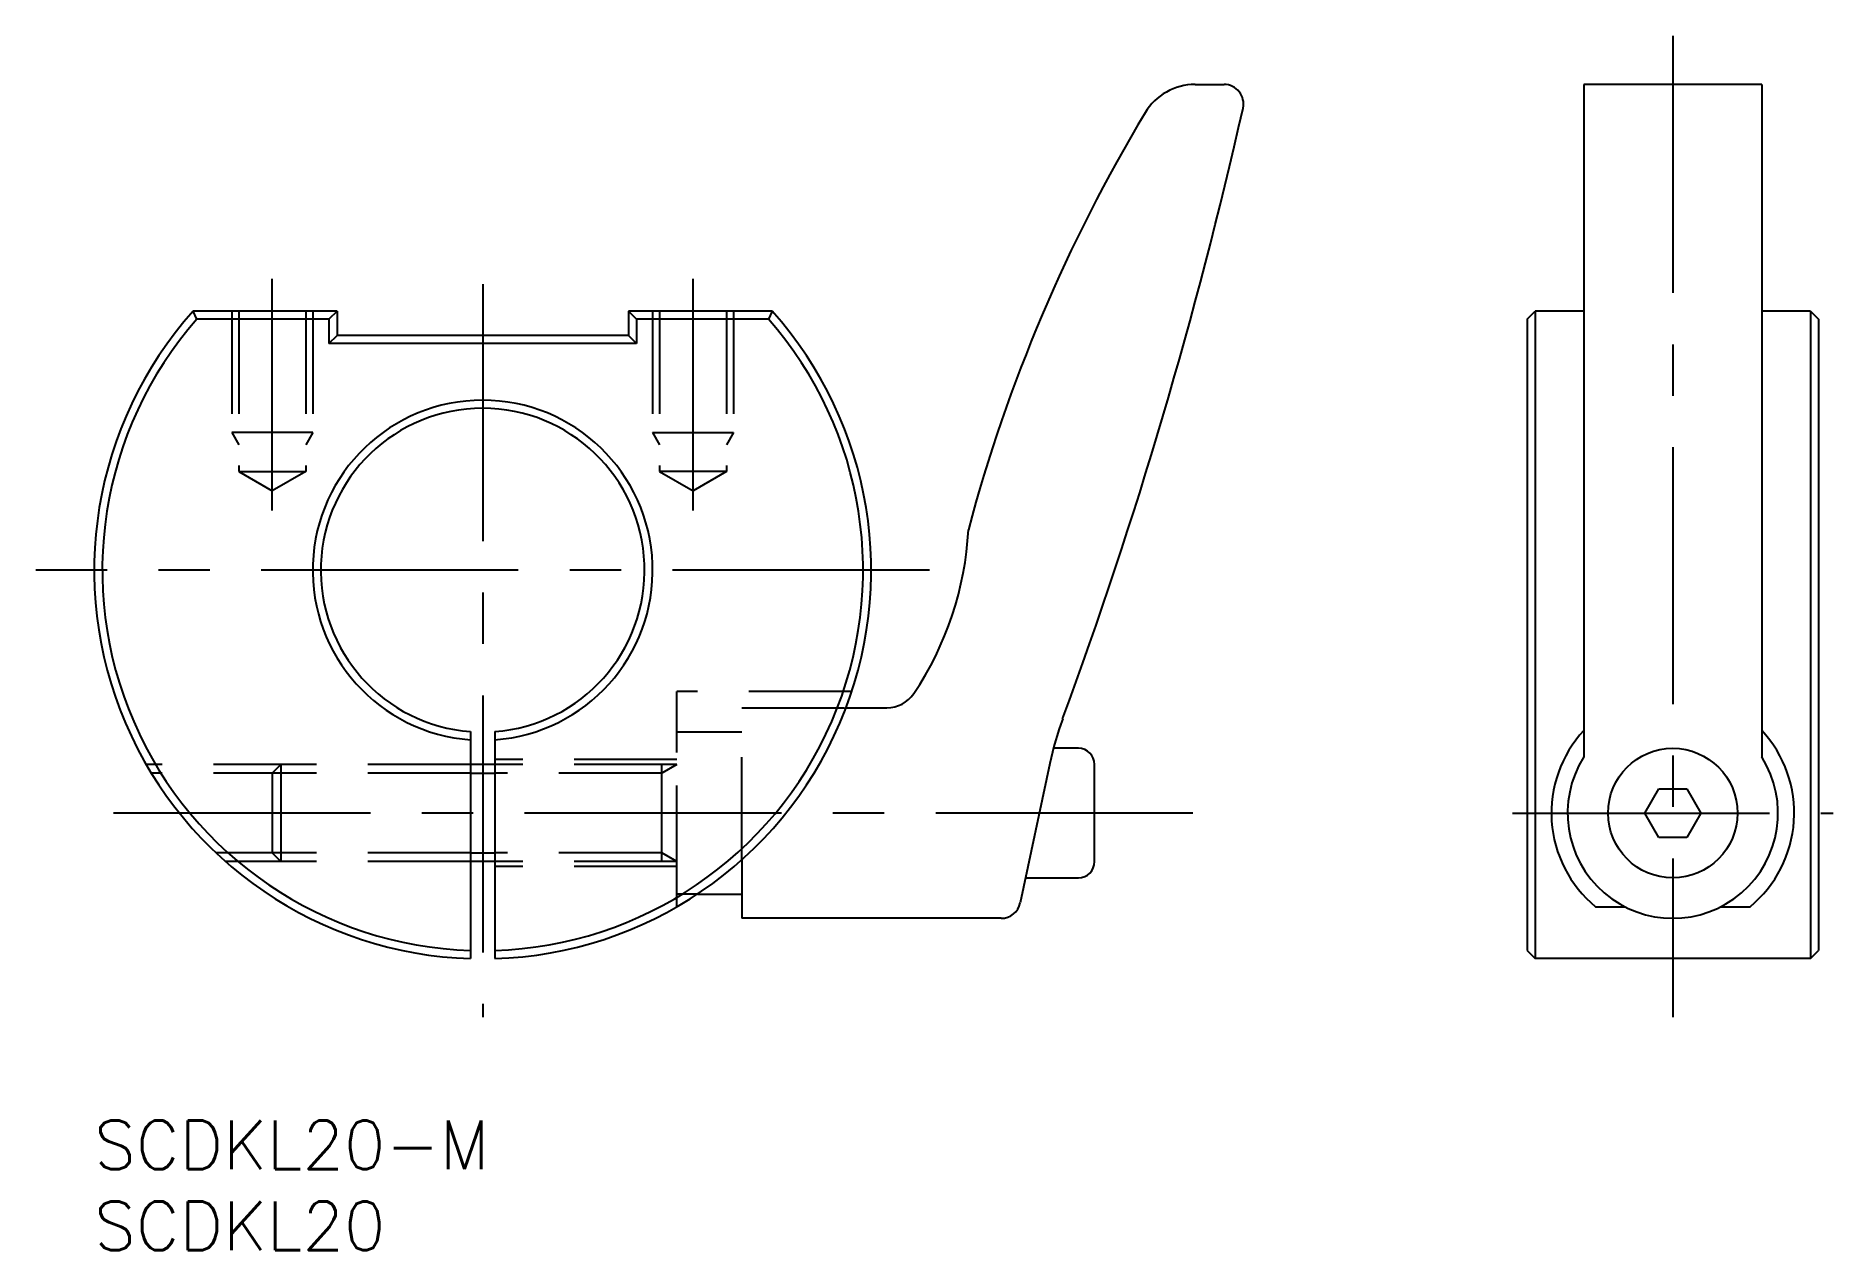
# Model space of a CAD drawing. Extents: x -4 to 107, y -8 to 67.
import ezdxf

# ---------------------------------------------------------------- set-up
doc = ezdxf.new("R2010")
doc.units = 0
doc.header["$LTSCALE"] = 0.5
doc.linetypes.add('CENTER', pattern=[50.8, 31.75, -6.35, 6.35, -6.35])
doc.linetypes.add('DASHED', pattern=[19.05, 12.7, -6.35])
doc.layers.get('0').update_dxf_attribs({"linetype": 'CONTINUOUS'})
for name, color, linetype in [('MSM_CENTER', 1, 'CENTER'), ('MSM_CONTINUOUS', 7, 'CONTINUOUS'), ('MSM_DASHED', 4, 'DASHED'), ('MSM_NARROW', 5, 'CONTINUOUS'), ('MSM_PART_NUMBER', 7, 'CONTINUOUS')]:
    doc.layers.add(name, color=color, linetype=linetype)
doc.styles.get("Standard").update_dxf_attribs({"font": 'txt.shx', "height": 3, "bigfont": 'bigfont.shx'})

# ---------------------------------------------------------------- blocks, each defined once
blk = doc.blocks.new('*U7')
at = {"layer": 'MSM_PART_NUMBER'}
blk.add_text('SCDKL20-M', height=3, dxfattribs=at).set_placement((0, -3))
blk = doc.blocks.new('*U8')
at = {"layer": 'MSM_PART_NUMBER'}
blk.add_text('SCDKL20', height=3, dxfattribs=at).set_placement((0, -8))

msp = doc.modelspace()

# ---------------------------------------------------------------- linework, layer by layer
at = {"layer": 'MSM_CENTER'}
for p, q in [((97.52, 66.99), (97.52, 6.38)), ((11, 37.68), (11, 51.99)), ((24, 51.66), (24, 6.39)), ((37, 37.68), (37, 51.99)), ((51.6, 33.99), (-3.6, 33.99)), ((67.86, 18.99), (0.92, 18.99)), ((87.62, 18.99), (107.42, 18.99))]:
    msp.add_line(p, q, dxfattribs=at)
at = {"layer": 'MSM_CONTINUOUS'}
for p, q in [((68.01, 63.99), (69.8, 63.99)), ((103.02, 63.99), (92.02, 63.99)), ((92.02, 63.99), (92.02, 22.45)), ((103.02, 63.99), (103.02, 22.45)), ((15, 49.99), (6.11, 49.99)), ((6.34, 49.49), (6.11, 49.99)), ((15, 49.99), (14.5, 49.49)), ((15, 49.99), (15, 48.49)), ((41.89, 49.99), (33, 49.99)), ((33, 49.99), (33, 48.49)), ((33.5, 49.49), (33, 49.99)), ((41.89, 49.99), (41.66, 49.49)), ((88.52, 49.49), (89.02, 49.99)), ((89.02, 49.99), (89.02, 10)), ((92.02, 49.99), (89.02, 49.99)), ((106.02, 49.99), (103.02, 49.99)), ((106.02, 49.99), (106.02, 10)), ((106.02, 49.99), (106.52, 49.49)), ((14.5, 49.49), (6.34, 49.49)), ((14.5, 49.49), (14.5, 47.99)), ((41.66, 49.49), (33.5, 49.49)), ((33.5, 49.49), (33.5, 47.99)), ((88.52, 49.49), (88.52, 10.5)), ((106.52, 49.49), (106.52, 10.5)), ((14.5, 47.99), (15, 48.49)), ((33.5, 47.99), (14.5, 47.99)), ((33, 48.49), (15, 48.49)), ((33.5, 47.99), (33, 48.49)), ((46.44, 25.49), (48.97, 25.49)), ((23.25, 24.02), (23.25, 10)), ((24.75, 24.02), (24.75, 10)), ((60.8, 22.99), (59.26, 22.99)), ((24.75, 21.99), (23.25, 21.99)), ((59.03, 22.06), (57.2, 13.44)), ((61.8, 15.99), (61.8, 21.99)), ((95.79, 18.99), (96.65, 20.49)), ((96.65, 20.49), (98.39, 20.49)), ((98.39, 20.49), (99.25, 18.99)), ((96.65, 17.49), (95.79, 18.99)), ((99.25, 18.99), (98.39, 17.49)), ((98.39, 17.49), (96.65, 17.49)), ((24.75, 15.99), (23.25, 15.99)), ((40, 16.1), (40, 12.49)), ((57.53, 14.99), (60.8, 14.99)), ((37.27, 13.99), (40, 13.99)), ((56.03, 12.49), (40, 12.49)), ((92.75, 13.2), (94.56, 13.2)), ((100.49, 13.2), (102.29, 13.2)), ((88.52, 10.5), (89.02, 10)), ((106.02, 10), (89.02, 10)), ((106.02, 10), (106.52, 10.5))]:
    msp.add_line(p, q, dxfattribs=at)
msp.add_circle((97.52, 18.99), 4, dxfattribs=at)
for centre, radius, start, end in [((68.01, 60.39), 3.6, 90, 148.9817), ((69.8, 62.79), 1.2, 347.6766, 90), ((150.62, 10.7), 100, 148.9712, 165.0534), ((-221.69, 128.48), 300, 339.783, 347.3005), ((24, 33.99), 24, 138.1897, 268.2092), ((24, 33.99), 24, 271.7908, 41.8103), ((24, 33.99), 23.5, 138.7326, 268.1711), ((24, 33.99), 23.5, 271.8289, 41.2674), ((24, 33.99), 10.5, 274.096, 265.904), ((24, 33.99), 10, 274.3012, 265.6988), ((34.03, 37.52), 20, 326.1142, 357.0316), ((48.97, 27.49), 2, 270, 326.1142), ((78.6, 17.9), 20, 159.7924, 168), ((97.52, 18.99), 7.5, 137.1666, 230.4691), ((97.52, 18.99), 7.5, 309.5309, 42.8334), ((60.8, 21.99), 1, 0, 90), ((97.52, 18.99), 6.5, 147.7958, 32.2042), ((60.8, 15.99), 1, 270, 0), ((56.03, 13.69), 1.2, 270, 348)]:
    msp.add_arc(centre, radius, start, end, dxfattribs=at)
at = {"layer": 'MSM_DASHED'}
for p, q in [((8.5, 49.99), (8.5, 42.49)), ((8.93, 49.99), (8.93, 40.09)), ((13.07, 49.99), (13.07, 40.09)), ((13.5, 49.99), (13.5, 42.49)), ((34.5, 49.99), (34.5, 42.49)), ((34.93, 49.99), (34.93, 40.09)), ((39.07, 49.99), (39.07, 40.09)), ((39.5, 49.99), (39.5, 42.49)), ((13.5, 42.49), (8.5, 42.49)), ((8.5, 42.49), (8.93, 41.74)), ((13.5, 42.49), (13.07, 41.74)), ((34.5, 42.49), (39.5, 42.49)), ((34.5, 42.49), (34.93, 41.74)), ((39.5, 42.49), (39.07, 41.74)), ((8.93, 40.09), (13.07, 40.09)), ((8.93, 40.09), (11, 38.89)), ((13.07, 40.09), (11, 38.89)), ((39.07, 40.09), (34.93, 40.09)), ((34.93, 40.09), (37, 38.89)), ((39.07, 40.09), (37, 38.89)), ((36, 13.2), (36, 26.49)), ((46.8, 26.49), (36, 26.49)), ((40, 25.49), (46.44, 25.49)), ((40, 16.1), (40, 25.49)), ((40, 23.99), (36, 23.99)), ((36, 14.35), (36, 23.62)), ((36, 22.29), (24.75, 22.29)), ((23.25, 21.99), (3.22, 21.99)), ((23.25, 21.45), (3.54, 21.45)), ((11, 21.45), (11.54, 21.99)), ((11, 21.45), (11, 16.53)), ((11.54, 21.99), (11.54, 15.99)), ((36, 21.99), (24.75, 21.99)), ((35.06, 21.45), (24.75, 21.45)), ((36, 21.99), (35.06, 21.45)), ((35.06, 15.99), (35.06, 21.99)), ((23.25, 16.53), (7.53, 16.53)), ((23.25, 15.99), (8.13, 15.99)), ((11, 16.53), (11.54, 15.99)), ((35.06, 16.53), (24.75, 16.53)), ((36, 15.99), (24.75, 15.99)), ((36, 15.69), (24.75, 15.69)), ((36, 15.99), (35.06, 16.53)), ((37.27, 13.99), (36, 13.99))]:
    msp.add_line(p, q, dxfattribs=at)
at = {"layer": 'MSM_NARROW'}
for p, q in [((23.25, 21.45), (24.75, 21.45)), ((23.25, 16.53), (24.75, 16.53))]:
    msp.add_line(p, q, dxfattribs=at)

# ---------------------------------------------------------------- block references
for name in ['*U7', '*U8']:
    msp.add_blockref(name, (0, 0))

doc.saveas('drawing.dxf')
